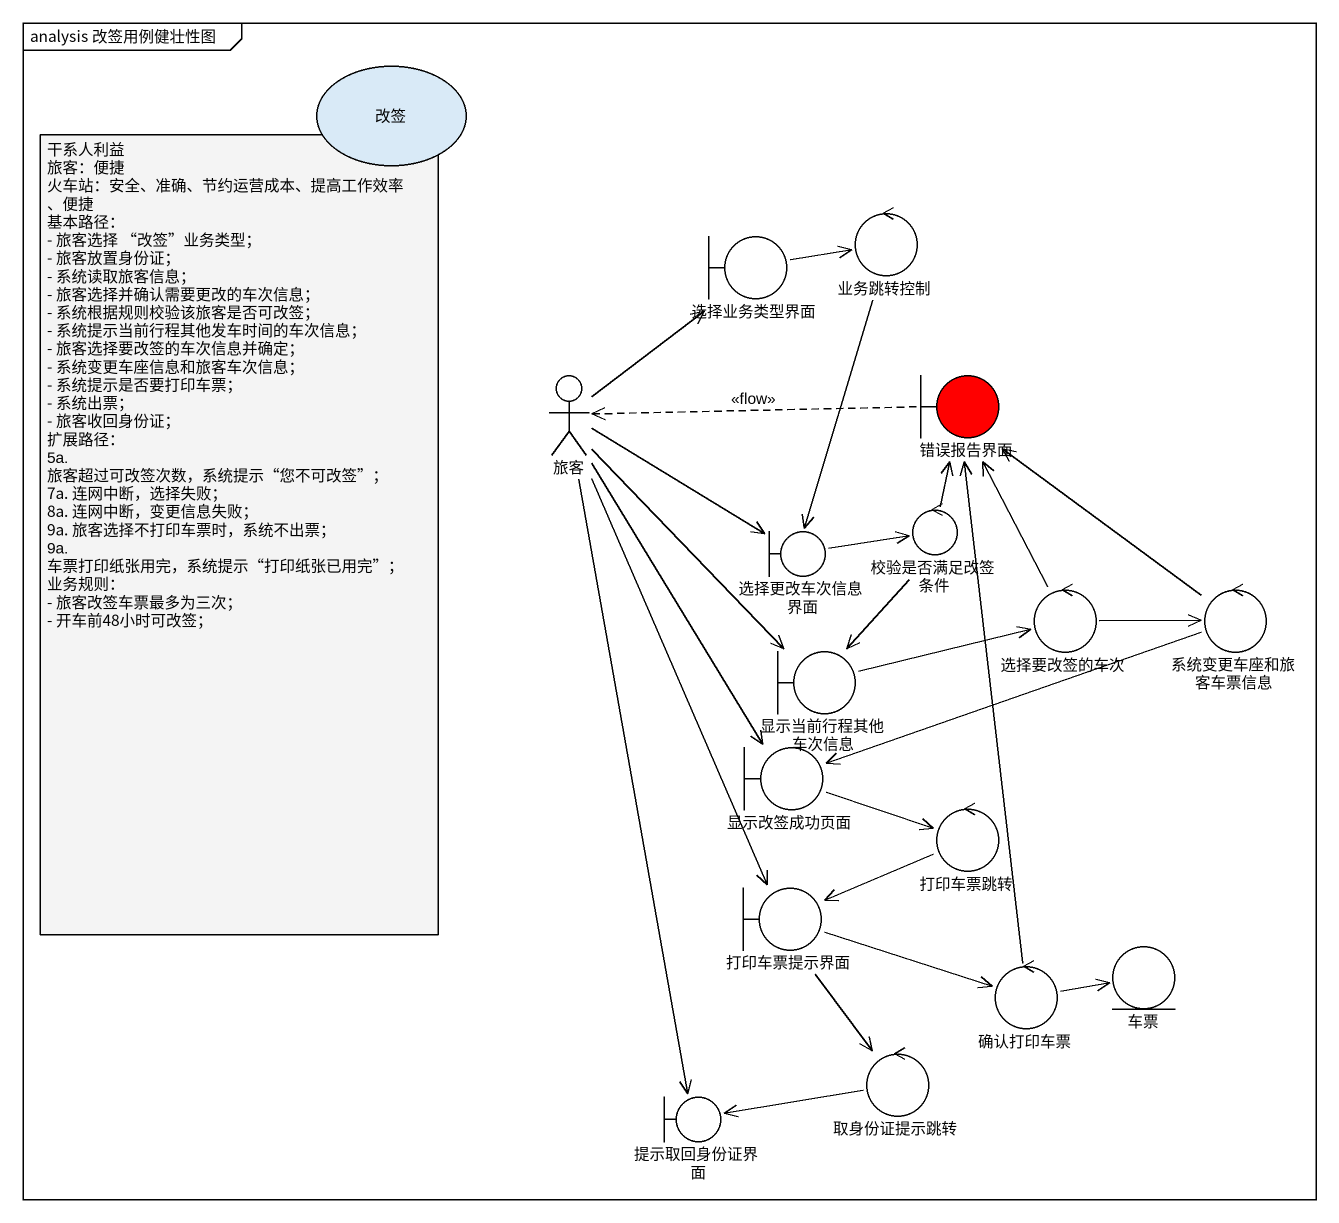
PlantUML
@startuml
mainframe analysis 改签用例健壮性图
usecase 改签
control 业务跳转控制
boundary 选择业务类型界面
actor 旅客
boundary 错误报告界面 #FF0000
boundary 选择更改车次信息界面
control 校验是否满足改签条件
control 选择要改签的车次
control 系统变更车座和旅客车票信息
boundary 显示当前行程其他车次信息
boundary 显示改签成功页面
control 打印车票跳转
boundary 打印车票提示界面
control 确认打印车票
entity 车票
boundary 提示取回身份证界面
control 取身份证提示跳转
业务跳转控制 --> 选择更改车次信息界面
选择业务类型界面 -right-> 业务跳转控制
旅客 -up-> 选择业务类型界面
旅客 -right-> 选择更改车次信息界面
旅客 --> 显示当前行程其他车次信息
旅客 --> 显示改签成功页面
旅客 --> 打印车票提示界面
旅客 --> 提示取回身份证界面
错误报告界面 .left.> 旅客 : <<flow>>
选择更改车次信息界面 -right-> 校验是否满足改签条件
校验是否满足改签条件 -up-> 错误报告界面
校验是否满足改签条件 --> 显示当前行程其他车次信息
选择要改签的车次 -up-> 错误报告界面
选择要改签的车次 -right-> 系统变更车座和旅客车票信息
系统变更车座和旅客车票信息 -up-> 错误报告界面
系统变更车座和旅客车票信息 -left-> 显示改签成功页面
显示当前行程其他车次信息 -right-> 选择要改签的车次
显示改签成功页面 -right-> 打印车票跳转
打印车票跳转 -left-> 打印车票提示界面
打印车票提示界面 -right-> 确认打印车票
打印车票提示界面 --> 取身份证提示跳转
确认打印车票 -up-> 错误报告界面
确认打印车票 -right-> 车票
取身份证提示跳转 -left-> 提示取回身份证界面
note bottom of 改签
  干系人利益
  旅客：便捷
  火车站：安全、准确、节约运营成本、提高工作效率、便捷
  基本路径：
  - 旅客选择 “改签”业务类型；
  - 旅客放置身份证；
  - 系统读取旅客信息；
  - 旅客选择并确认需要更改的车次信息；
  - 系统根据规则校验该旅客是否可改签；
  - 系统提示当前行程其他发车时间的车次信息；
  - 旅客选择要改签的车次信息并确定；
  - 系统变更车座信息和旅客车次信息；
  - 系统提示是否要打印车票；
  - 系统出票；
  - 旅客收回身份证；
  扩展路径：
  5a. 旅客超过可改签次数，系统提示“您不可改签”；
  7a. 连网中断，选择失败；
  8a. 连网中断，变更信息失败；
  9a. 旅客选择不打印车票时，系统不出票；
  9a. 车票打印纸张用完，系统提示“打印纸张已用完”；
  业务规则：
  - 旅客改签车票最多为三次；
  - 开车前48小时可改签；
end note
@enduml
